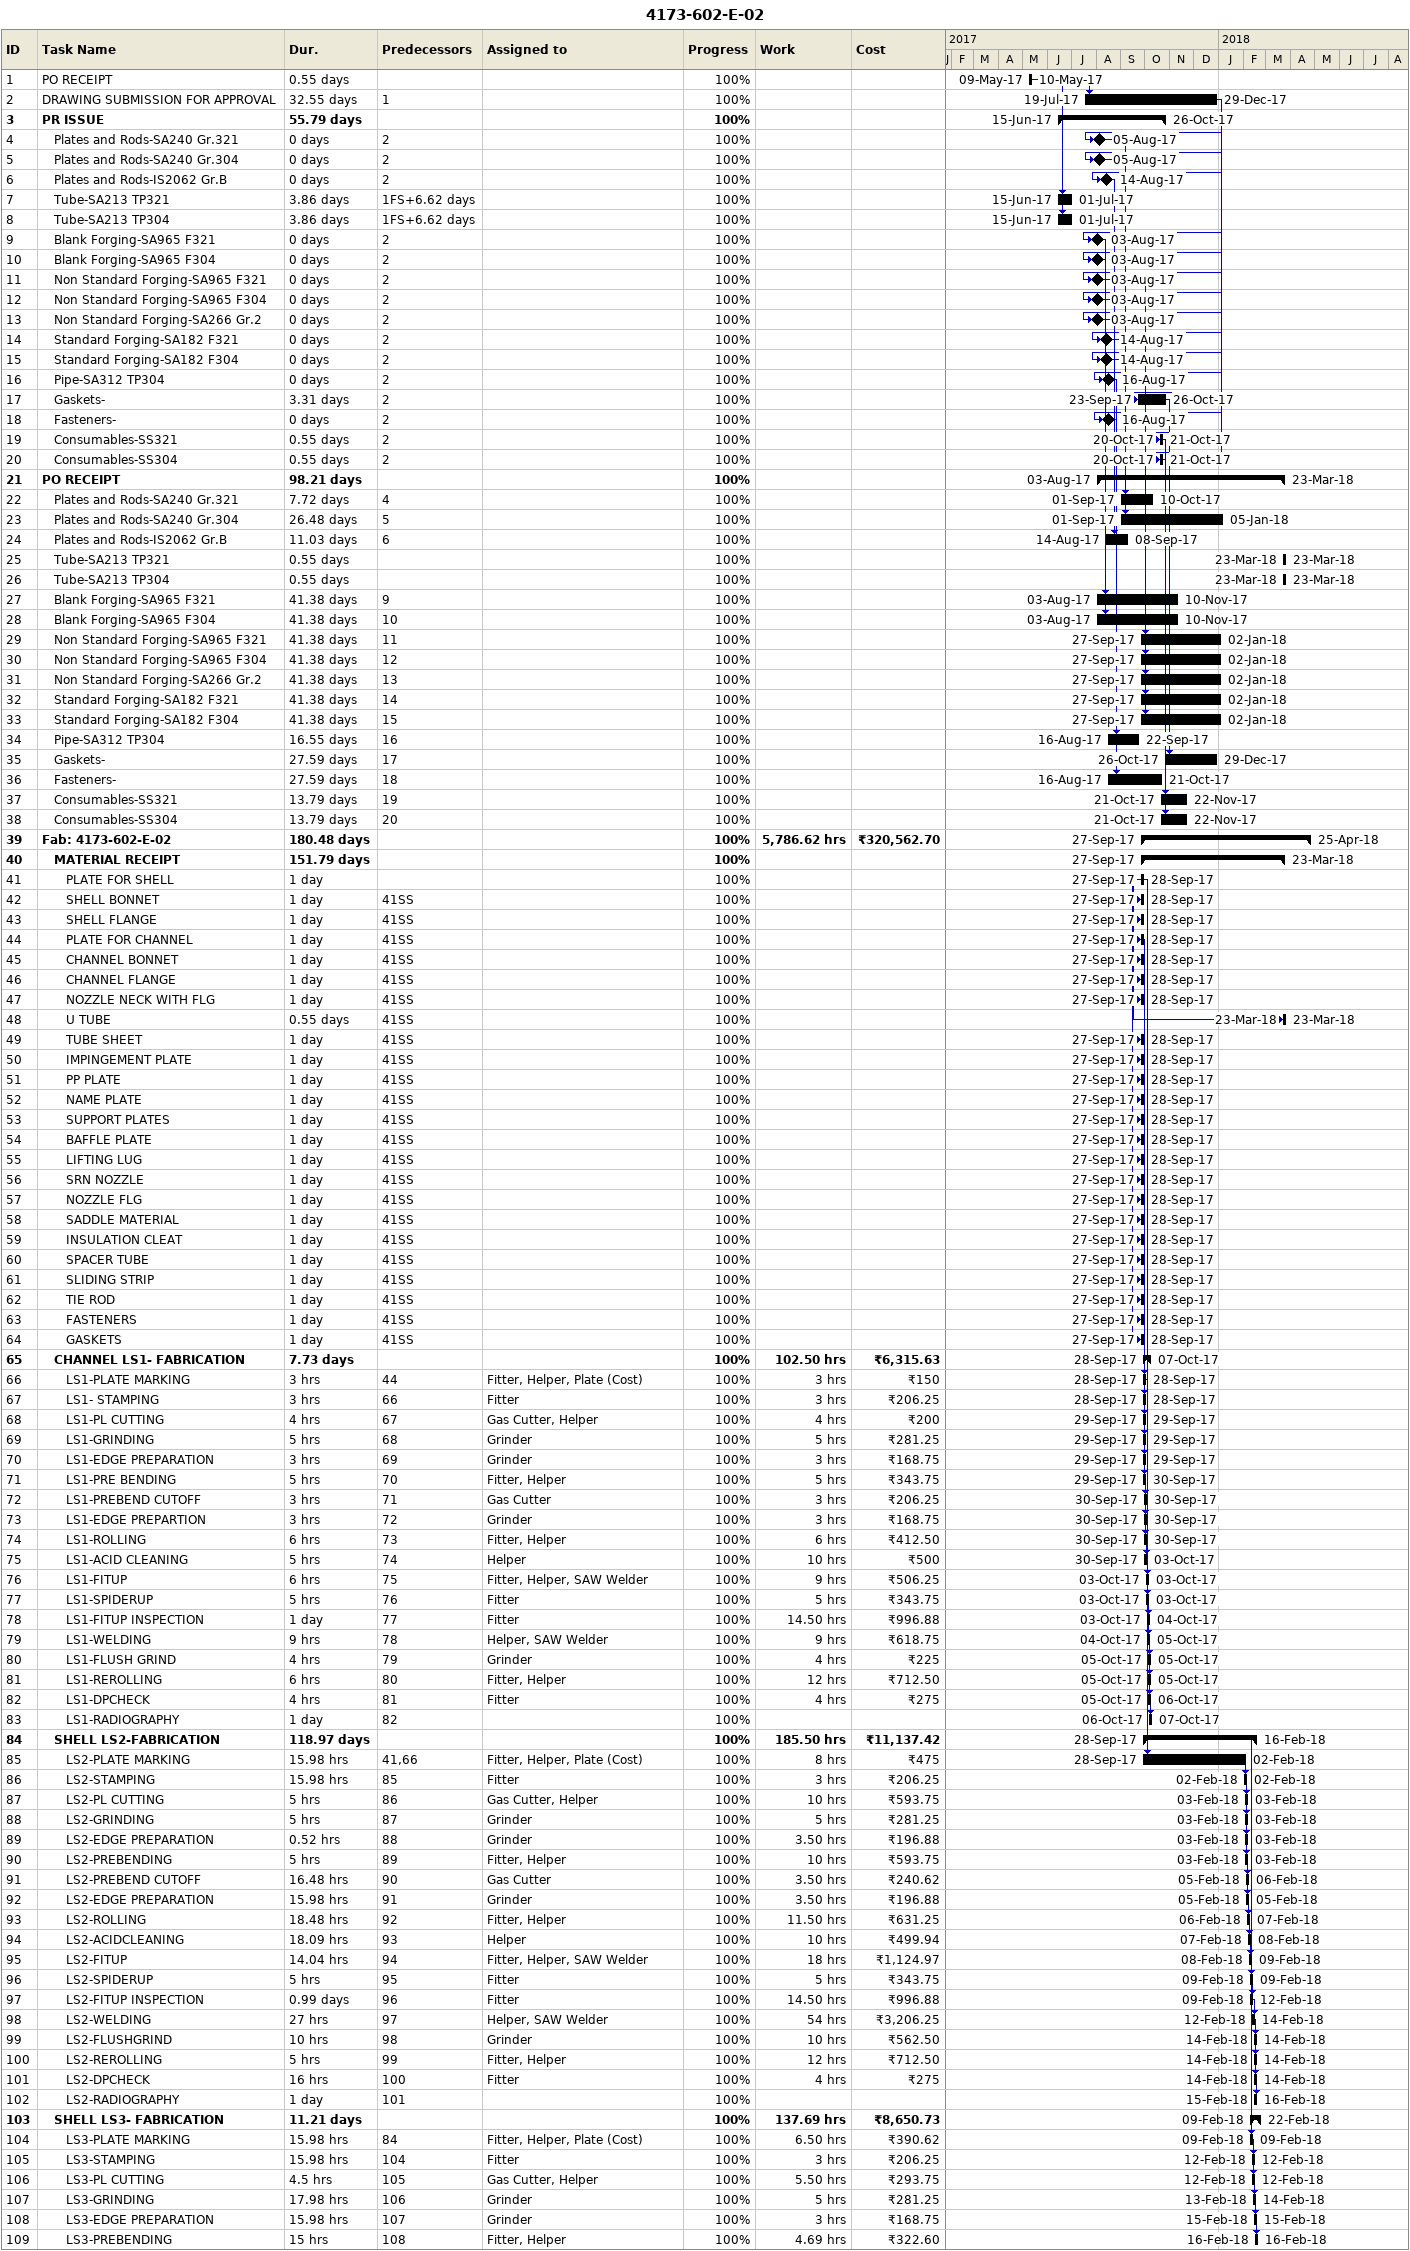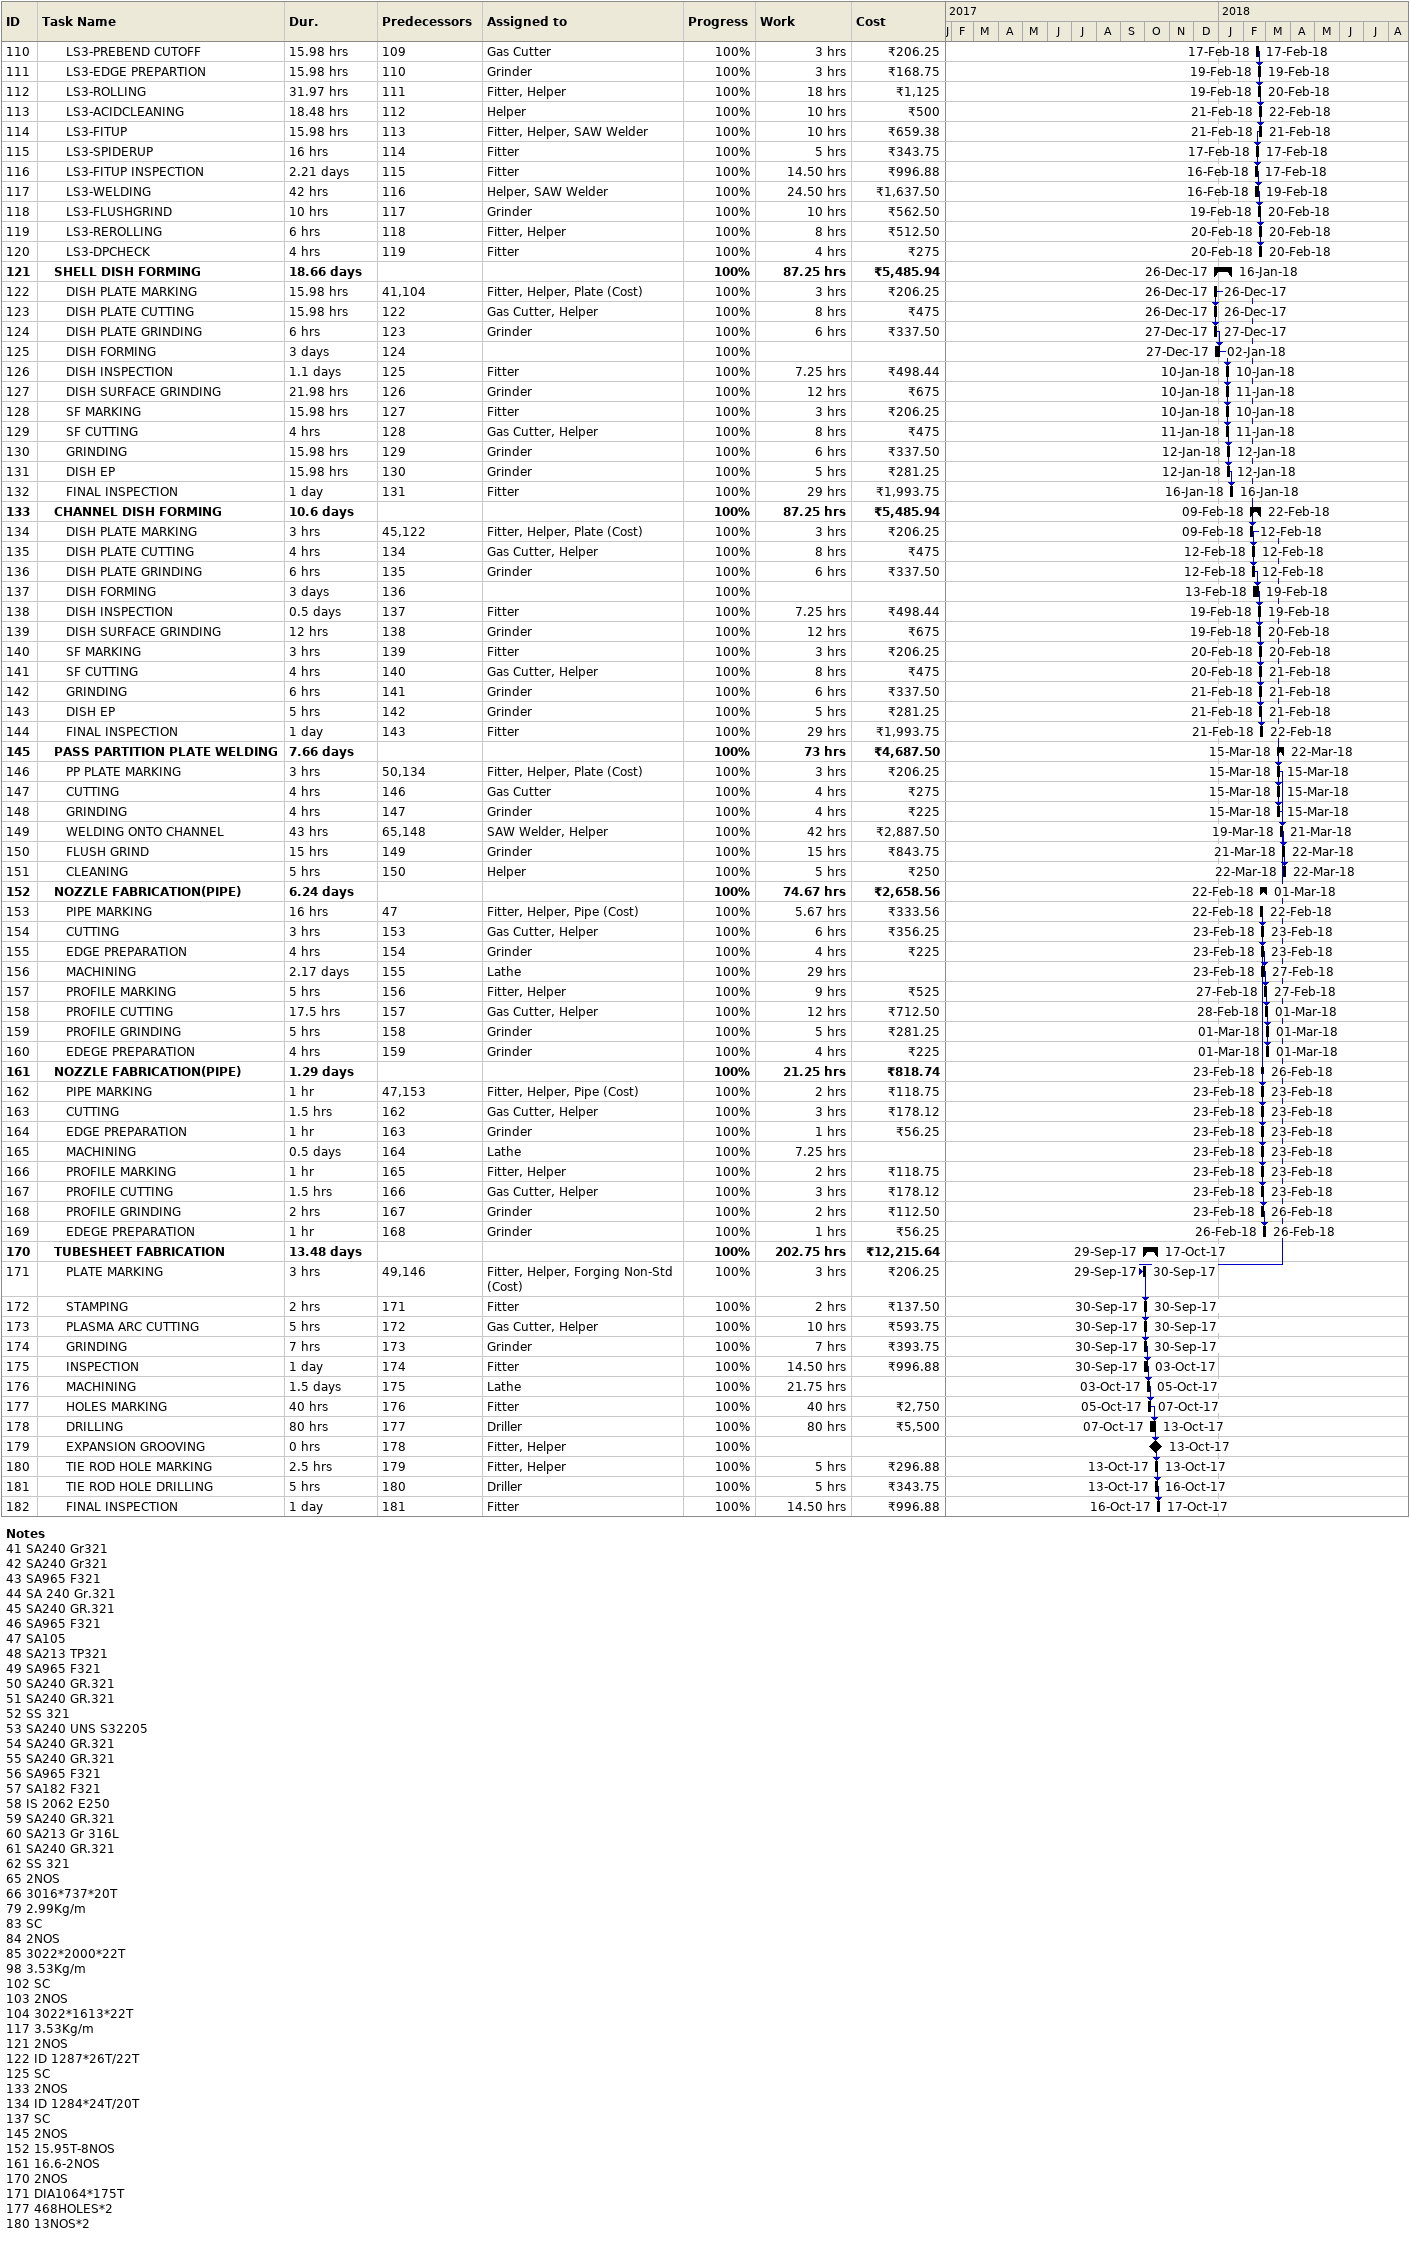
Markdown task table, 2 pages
4173-602-E-02

| ID | Level | Task | Duration | Start | Finish | Predecessors | Resources | % complete | Work (h) | Cost (₹) |
|---|---|---|---|---|---|---|---|---|---|---|
| 1 | 1 | PO RECEIPT | 0.55d | 2017-05-09 | 2017-05-10 |  |  | 100 |  |  |
| 2 | 1 | DRAWING SUBMISSION FOR APPROVAL | 32.55d | 2017-07-19 | 2017-12-29 | 1 |  | 100 |  |  |
| 3 | 1 | **PR ISSUE** | 55.79d | 2017-06-15 | 2017-10-26 |  |  | 100 |  |  |
| 4 | 2 | Plates and Rods-SA240 Gr.321 | 0d | 2017-08-05 | 2017-08-05 | 2 |  | 100 |  |  |
| 5 | 2 | Plates and Rods-SA240 Gr.304 | 0d | 2017-08-05 | 2017-08-05 | 2 |  | 100 |  |  |
| 6 | 2 | Plates and Rods-IS2062 Gr.B | 0d | 2017-08-14 | 2017-08-14 | 2 |  | 100 |  |  |
| 7 | 2 | Tube-SA213 TP321 | 3.86d | 2017-06-15 | 2017-07-01 | 1FS+6.62d |  | 100 |  |  |
| 8 | 2 | Tube-SA213 TP304 | 3.86d | 2017-06-15 | 2017-07-01 | 1FS+6.62d |  | 100 |  |  |
| 9 | 2 | Blank Forging-SA965 F321 | 0d | 2017-08-03 | 2017-08-03 | 2 |  | 100 |  |  |
| 10 | 2 | Blank Forging-SA965 F304 | 0d | 2017-08-03 | 2017-08-03 | 2 |  | 100 |  |  |
| 11 | 2 | Non Standard Forging-SA965 F321 | 0d | 2017-08-03 | 2017-08-03 | 2 |  | 100 |  |  |
| 12 | 2 | Non Standard Forging-SA965 F304 | 0d | 2017-08-03 | 2017-08-03 | 2 |  | 100 |  |  |
| 13 | 2 | Non Standard Forging-SA266 Gr.2 | 0d | 2017-08-03 | 2017-08-03 | 2 |  | 100 |  |  |
| 14 | 2 | Standard Forging-SA182 F321 | 0d | 2017-08-14 | 2017-08-14 | 2 |  | 100 |  |  |
| 15 | 2 | Standard Forging-SA182 F304 | 0d | 2017-08-14 | 2017-08-14 | 2 |  | 100 |  |  |
| 16 | 2 | Pipe-SA312 TP304 | 0d | 2017-08-16 | 2017-08-16 | 2 |  | 100 |  |  |
| 17 | 2 | Gaskets- | 3.31d | 2017-09-23 | 2017-10-26 | 2 |  | 100 |  |  |
| 18 | 2 | Fasteners- | 0d | 2017-08-16 | 2017-08-16 | 2 |  | 100 |  |  |
| 19 | 2 | Consumables-SS321 | 0.55d | 2017-10-20 | 2017-10-21 | 2 |  | 100 |  |  |
| 20 | 2 | Consumables-SS304 | 0.55d | 2017-10-20 | 2017-10-21 | 2 |  | 100 |  |  |
| 21 | 1 | **PO RECEIPT** | 98.21d | 2017-08-03 | 2018-03-23 |  |  | 100 |  |  |
| 22 | 2 | Plates and Rods-SA240 Gr.321 | 7.72d | 2017-09-01 | 2017-10-10 | 4 |  | 100 |  |  |
| 23 | 2 | Plates and Rods-SA240 Gr.304 | 26.48d | 2017-09-01 | 2018-01-05 | 5 |  | 100 |  |  |
| 24 | 2 | Plates and Rods-IS2062 Gr.B | 11.03d | 2017-08-14 | 2017-09-08 | 6 |  | 100 |  |  |
| 25 | 2 | Tube-SA213 TP321 | 0.55d | 2018-03-23 | 2018-03-23 |  |  | 100 |  |  |
| 26 | 2 | Tube-SA213 TP304 | 0.55d | 2018-03-23 | 2018-03-23 |  |  | 100 |  |  |
| 27 | 2 | Blank Forging-SA965 F321 | 41.38d | 2017-08-03 | 2017-11-10 | 9 |  | 100 |  |  |
| 28 | 2 | Blank Forging-SA965 F304 | 41.38d | 2017-08-03 | 2017-11-10 | 10 |  | 100 |  |  |
| 29 | 2 | Non Standard Forging-SA965 F321 | 41.38d | 2017-09-27 | 2018-01-02 | 11 |  | 100 |  |  |
| 30 | 2 | Non Standard Forging-SA965 F304 | 41.38d | 2017-09-27 | 2018-01-02 | 12 |  | 100 |  |  |
| 31 | 2 | Non Standard Forging-SA266 Gr.2 | 41.38d | 2017-09-27 | 2018-01-02 | 13 |  | 100 |  |  |
| 32 | 2 | Standard Forging-SA182 F321 | 41.38d | 2017-09-27 | 2018-01-02 | 14 |  | 100 |  |  |
| 33 | 2 | Standard Forging-SA182 F304 | 41.38d | 2017-09-27 | 2018-01-02 | 15 |  | 100 |  |  |
| 34 | 2 | Pipe-SA312 TP304 | 16.55d | 2017-08-16 | 2017-09-22 | 16 |  | 100 |  |  |
| 35 | 2 | Gaskets- | 27.59d | 2017-10-26 | 2017-12-29 | 17 |  | 100 |  |  |
| 36 | 2 | Fasteners- | 27.59d | 2017-08-16 | 2017-10-21 | 18 |  | 100 |  |  |
| 37 | 2 | Consumables-SS321 | 13.79d | 2017-10-21 | 2017-11-22 | 19 |  | 100 |  |  |
| 38 | 2 | Consumables-SS304 | 13.79d | 2017-10-21 | 2017-11-22 | 20 |  | 100 |  |  |
| 39 | 1 | **Fab: 4173-602-E-02** | 180.48d | 2017-09-27 | 2018-04-25 |  |  | 100 | 5786.62 | 320562.70 |
| 40 | 2 | **MATERIAL RECEIPT** | 151.79d | 2017-09-27 | 2018-03-23 |  |  | 100 |  |  |
| 41 | 3 | PLATE FOR SHELL | 1d | 2017-09-27 | 2017-09-28 |  |  | 100 |  |  |
| 42 | 3 | SHELL BONNET | 1d | 2017-09-27 | 2017-09-28 | 41SS |  | 100 |  |  |
| 43 | 3 | SHELL FLANGE | 1d | 2017-09-27 | 2017-09-28 | 41SS |  | 100 |  |  |
| 44 | 3 | PLATE FOR CHANNEL | 1d | 2017-09-27 | 2017-09-28 | 41SS |  | 100 |  |  |
| 45 | 3 | CHANNEL BONNET | 1d | 2017-09-27 | 2017-09-28 | 41SS |  | 100 |  |  |
| 46 | 3 | CHANNEL FLANGE | 1d | 2017-09-27 | 2017-09-28 | 41SS |  | 100 |  |  |
| 47 | 3 | NOZZLE NECK WITH FLG | 1d | 2017-09-27 | 2017-09-28 | 41SS |  | 100 |  |  |
| 48 | 3 | U TUBE | 0.55d | 2018-03-23 | 2018-03-23 | 41SS |  | 100 |  |  |
| 49 | 3 | TUBE SHEET | 1d | 2017-09-27 | 2017-09-28 | 41SS |  | 100 |  |  |
| 50 | 3 | IMPINGEMENT PLATE | 1d | 2017-09-27 | 2017-09-28 | 41SS |  | 100 |  |  |
| 51 | 3 | PP PLATE | 1d | 2017-09-27 | 2017-09-28 | 41SS |  | 100 |  |  |
| 52 | 3 | NAME PLATE | 1d | 2017-09-27 | 2017-09-28 | 41SS |  | 100 |  |  |
| 53 | 3 | SUPPORT PLATES | 1d | 2017-09-27 | 2017-09-28 | 41SS |  | 100 |  |  |
| 54 | 3 | BAFFLE PLATE | 1d | 2017-09-27 | 2017-09-28 | 41SS |  | 100 |  |  |
| 55 | 3 | LIFTING LUG | 1d | 2017-09-27 | 2017-09-28 | 41SS |  | 100 |  |  |
| 56 | 3 | SRN NOZZLE | 1d | 2017-09-27 | 2017-09-28 | 41SS |  | 100 |  |  |
| 57 | 3 | NOZZLE FLG | 1d | 2017-09-27 | 2017-09-28 | 41SS |  | 100 |  |  |
| 58 | 3 | SADDLE MATERIAL | 1d | 2017-09-27 | 2017-09-28 | 41SS |  | 100 |  |  |
| 59 | 3 | INSULATION CLEAT | 1d | 2017-09-27 | 2017-09-28 | 41SS |  | 100 |  |  |
| 60 | 3 | SPACER TUBE | 1d | 2017-09-27 | 2017-09-28 | 41SS |  | 100 |  |  |
| 61 | 3 | SLIDING STRIP | 1d | 2017-09-27 | 2017-09-28 | 41SS |  | 100 |  |  |
| 62 | 3 | TIE ROD | 1d | 2017-09-27 | 2017-09-28 | 41SS |  | 100 |  |  |
| 63 | 3 | FASTENERS | 1d | 2017-09-27 | 2017-09-28 | 41SS |  | 100 |  |  |
| 64 | 3 | GASKETS | 1d | 2017-09-27 | 2017-09-28 | 41SS |  | 100 |  |  |
| 65 | 2 | **CHANNEL LS1- FABRICATION** | 7.73d | 2017-09-28 | 2017-10-07 |  |  | 100 | 102.50 | 6315.63 |
| 66 | 3 | LS1-PLATE MARKING | 3h | 2017-09-28 | 2017-09-28 | 44 | Fitter, Helper, Plate (Cost) | 100 | 3 | 150 |
| 67 | 3 | LS1- STAMPING | 3h | 2017-09-28 | 2017-09-28 | 66 | Fitter | 100 | 3 | 206.25 |
| 68 | 3 | LS1-PL CUTTING | 4h | 2017-09-29 | 2017-09-29 | 67 | Gas Cutter, Helper | 100 | 4 | 200 |
| 69 | 3 | LS1-GRINDING | 5h | 2017-09-29 | 2017-09-29 | 68 | Grinder | 100 | 5 | 281.25 |
| 70 | 3 | LS1-EDGE PREPARATION | 3h | 2017-09-29 | 2017-09-29 | 69 | Grinder | 100 | 3 | 168.75 |
| 71 | 3 | LS1-PRE BENDING | 5h | 2017-09-29 | 2017-09-30 | 70 | Fitter, Helper | 100 | 5 | 343.75 |
| 72 | 3 | LS1-PREBEND CUTOFF | 3h | 2017-09-30 | 2017-09-30 | 71 | Gas Cutter | 100 | 3 | 206.25 |
| 73 | 3 | LS1-EDGE PREPARTION | 3h | 2017-09-30 | 2017-09-30 | 72 | Grinder | 100 | 3 | 168.75 |
| 74 | 3 | LS1-ROLLING | 6h | 2017-09-30 | 2017-09-30 | 73 | Fitter, Helper | 100 | 6 | 412.50 |
| 75 | 3 | LS1-ACID CLEANING | 5h | 2017-09-30 | 2017-10-03 | 74 | Helper | 100 | 10 | 500 |
| 76 | 3 | LS1-FITUP | 6h | 2017-10-03 | 2017-10-03 | 75 | Fitter, Helper, SAW Welder | 100 | 9 | 506.25 |
| 77 | 3 | LS1-SPIDERUP | 5h | 2017-10-03 | 2017-10-03 | 76 | Fitter | 100 | 5 | 343.75 |
| 78 | 3 | LS1-FITUP INSPECTION | 1d | 2017-10-03 | 2017-10-04 | 77 | Fitter | 100 | 14.50 | 996.88 |
| 79 | 3 | LS1-WELDING | 9h | 2017-10-04 | 2017-10-05 | 78 | Helper, SAW Welder | 100 | 9 | 618.75 |
| 80 | 3 | LS1-FLUSH GRIND | 4h | 2017-10-05 | 2017-10-05 | 79 | Grinder | 100 | 4 | 225 |
| 81 | 3 | LS1-REROLLING | 6h | 2017-10-05 | 2017-10-05 | 80 | Fitter, Helper | 100 | 12 | 712.50 |
| 82 | 3 | LS1-DPCHECK | 4h | 2017-10-05 | 2017-10-06 | 81 | Fitter | 100 | 4 | 275 |
| 83 | 3 | LS1-RADIOGRAPHY | 1d | 2017-10-06 | 2017-10-07 | 82 |  | 100 |  |  |
| 84 | 2 | **SHELL LS2-FABRICATION** | 118.97d | 2017-09-28 | 2018-02-16 |  |  | 100 | 185.50 | 11137.42 |
| 85 | 3 | LS2-PLATE MARKING | 15.98h | 2017-09-28 | 2018-02-02 | 41, 66 | Fitter, Helper, Plate (Cost) | 100 | 8 | 475 |
| 86 | 3 | LS2-STAMPING | 15.98h | 2018-02-02 | 2018-02-02 | 85 | Fitter | 100 | 3 | 206.25 |
| 87 | 3 | LS2-PL CUTTING | 5h | 2018-02-03 | 2018-02-03 | 86 | Gas Cutter, Helper | 100 | 10 | 593.75 |
| 88 | 3 | LS2-GRINDING | 5h | 2018-02-03 | 2018-02-03 | 87 | Grinder | 100 | 5 | 281.25 |
| 89 | 3 | LS2-EDGE PREPARATION | 0.52h | 2018-02-03 | 2018-02-03 | 88 | Grinder | 100 | 3.50 | 196.88 |
| 90 | 3 | LS2-PREBENDING | 5h | 2018-02-03 | 2018-02-03 | 89 | Fitter, Helper | 100 | 10 | 593.75 |
| 91 | 3 | LS2-PREBEND CUTOFF | 16.48h | 2018-02-05 | 2018-02-06 | 90 | Gas Cutter | 100 | 3.50 | 240.62 |
| 92 | 3 | LS2-EDGE PREPARATION | 15.98h | 2018-02-05 | 2018-02-05 | 91 | Grinder | 100 | 3.50 | 196.88 |
| 93 | 3 | LS2-ROLLING | 18.48h | 2018-02-06 | 2018-02-07 | 92 | Fitter, Helper | 100 | 11.50 | 631.25 |
| 94 | 3 | LS2-ACIDCLEANING | 18.09h | 2018-02-07 | 2018-02-08 | 93 | Helper | 100 | 10 | 499.94 |
| 95 | 3 | LS2-FITUP | 14.04h | 2018-02-08 | 2018-02-09 | 94 | Fitter, Helper, SAW Welder | 100 | 18 | 1124.97 |
| 96 | 3 | LS2-SPIDERUP | 5h | 2018-02-09 | 2018-02-09 | 95 | Fitter | 100 | 5 | 343.75 |
| 97 | 3 | LS2-FITUP INSPECTION | 0.99d | 2018-02-09 | 2018-02-12 | 96 | Fitter | 100 | 14.50 | 996.88 |
| 98 | 3 | LS2-WELDING | 27h | 2018-02-12 | 2018-02-14 | 97 | Helper, SAW Welder | 100 | 54 | 3206.25 |
| 99 | 3 | LS2-FLUSHGRIND | 10h | 2018-02-14 | 2018-02-14 | 98 | Grinder | 100 | 10 | 562.50 |
| 100 | 3 | LS2-REROLLING | 5h | 2018-02-14 | 2018-02-14 | 99 | Fitter, Helper | 100 | 12 | 712.50 |
| 101 | 3 | LS2-DPCHECK | 16h | 2018-02-14 | 2018-02-14 | 100 | Fitter | 100 | 4 | 275 |
| 102 | 3 | LS2-RADIOGRAPHY | 1d | 2018-02-15 | 2018-02-16 | 101 |  | 100 |  |  |
| 103 | 2 | **SHELL LS3- FABRICATION** | 11.21d | 2018-02-09 | 2018-02-22 |  |  | 100 | 137.69 | 8650.73 |
| 104 | 3 | LS3-PLATE MARKING | 15.98h | 2018-02-09 | 2018-02-09 | 84 | Fitter, Helper, Plate (Cost) | 100 | 6.50 | 390.62 |
| 105 | 3 | LS3-STAMPING | 15.98h | 2018-02-12 | 2018-02-12 | 104 | Fitter | 100 | 3 | 206.25 |
| 106 | 3 | LS3-PL CUTTING | 4.5h | 2018-02-12 | 2018-02-12 | 105 | Gas Cutter, Helper | 100 | 5.50 | 293.75 |
| 107 | 3 | LS3-GRINDING | 17.98h | 2018-02-13 | 2018-02-14 | 106 | Grinder | 100 | 5 | 281.25 |
| 108 | 3 | LS3-EDGE PREPARATION | 15.98h | 2018-02-15 | 2018-02-15 | 107 | Grinder | 100 | 3 | 168.75 |
| 109 | 3 | LS3-PREBENDING | 15h | 2018-02-16 | 2018-02-16 | 108 | Fitter, Helper | 100 | 4.69 | 322.60 |
| 110 | 3 | LS3-PREBEND CUTOFF | 15.98h | 2018-02-17 | 2018-02-17 | 109 | Gas Cutter | 100 | 3 | 206.25 |
| 111 | 3 | LS3-EDGE PREPARTION | 15.98h | 2018-02-19 | 2018-02-19 | 110 | Grinder | 100 | 3 | 168.75 |
| 112 | 3 | LS3-ROLLING | 31.97h | 2018-02-19 | 2018-02-20 | 111 | Fitter, Helper | 100 | 18 | 1125 |
| 113 | 3 | LS3-ACIDCLEANING | 18.48h | 2018-02-21 | 2018-02-22 | 112 | Helper | 100 | 10 | 500 |
| 114 | 3 | LS3-FITUP | 15.98h | 2018-02-21 | 2018-02-21 | 113 | Fitter, Helper, SAW Welder | 100 | 10 | 659.38 |
| 115 | 3 | LS3-SPIDERUP | 16h | 2018-02-17 | 2018-02-17 | 114 | Fitter | 100 | 5 | 343.75 |
| 116 | 3 | LS3-FITUP INSPECTION | 2.21d | 2018-02-16 | 2018-02-17 | 115 | Fitter | 100 | 14.50 | 996.88 |
| 117 | 3 | LS3-WELDING | 42h | 2018-02-16 | 2018-02-19 | 116 | Helper, SAW Welder | 100 | 24.50 | 1637.50 |
| 118 | 3 | LS3-FLUSHGRIND | 10h | 2018-02-19 | 2018-02-20 | 117 | Grinder | 100 | 10 | 562.50 |
| 119 | 3 | LS3-REROLLING | 6h | 2018-02-20 | 2018-02-20 | 118 | Fitter, Helper | 100 | 8 | 512.50 |
| 120 | 3 | LS3-DPCHECK | 4h | 2018-02-20 | 2018-02-20 | 119 | Fitter | 100 | 4 | 275 |
| 121 | 2 | **SHELL DISH FORMING** | 18.66d | 2017-12-26 | 2018-01-16 |  |  | 100 | 87.25 | 5485.94 |
| 122 | 3 | DISH PLATE MARKING | 15.98h | 2017-12-26 | 2017-12-26 | 41, 104 | Fitter, Helper, Plate (Cost) | 100 | 3 | 206.25 |
| 123 | 3 | DISH PLATE CUTTING | 15.98h | 2017-12-26 | 2017-12-26 | 122 | Gas Cutter, Helper | 100 | 8 | 475 |
| 124 | 3 | DISH PLATE GRINDING | 6h | 2017-12-27 | 2017-12-27 | 123 | Grinder | 100 | 6 | 337.50 |
| 125 | 3 | DISH FORMING | 3d | 2017-12-27 | 2018-01-02 | 124 |  | 100 |  |  |
| 126 | 3 | DISH INSPECTION | 1.1d | 2018-01-10 | 2018-01-10 | 125 | Fitter | 100 | 7.25 | 498.44 |
| 127 | 3 | DISH SURFACE GRINDING | 21.98h | 2018-01-10 | 2018-01-11 | 126 | Grinder | 100 | 12 | 675 |
| 128 | 3 | SF MARKING | 15.98h | 2018-01-10 | 2018-01-10 | 127 | Fitter | 100 | 3 | 206.25 |
| 129 | 3 | SF CUTTING | 4h | 2018-01-11 | 2018-01-11 | 128 | Gas Cutter, Helper | 100 | 8 | 475 |
| 130 | 3 | GRINDING | 15.98h | 2018-01-12 | 2018-01-12 | 129 | Grinder | 100 | 6 | 337.50 |
| 131 | 3 | DISH EP | 15.98h | 2018-01-12 | 2018-01-12 | 130 | Grinder | 100 | 5 | 281.25 |
| 132 | 3 | FINAL INSPECTION | 1d | 2018-01-16 | 2018-01-16 | 131 | Fitter | 100 | 29 | 1993.75 |
| 133 | 2 | **CHANNEL DISH FORMING** | 10.6d | 2018-02-09 | 2018-02-22 |  |  | 100 | 87.25 | 5485.94 |
| 134 | 3 | DISH PLATE MARKING | 3h | 2018-02-09 | 2018-02-12 | 45, 122 | Fitter, Helper, Plate (Cost) | 100 | 3 | 206.25 |
| 135 | 3 | DISH PLATE CUTTING | 4h | 2018-02-12 | 2018-02-12 | 134 | Gas Cutter, Helper | 100 | 8 | 475 |
| 136 | 3 | DISH PLATE GRINDING | 6h | 2018-02-12 | 2018-02-12 | 135 | Grinder | 100 | 6 | 337.50 |
| 137 | 3 | DISH FORMING | 3d | 2018-02-13 | 2018-02-19 | 136 |  | 100 |  |  |
| 138 | 3 | DISH INSPECTION | 0.5d | 2018-02-19 | 2018-02-19 | 137 | Fitter | 100 | 7.25 | 498.44 |
| 139 | 3 | DISH SURFACE GRINDING | 12h | 2018-02-19 | 2018-02-20 | 138 | Grinder | 100 | 12 | 675 |
| 140 | 3 | SF MARKING | 3h | 2018-02-20 | 2018-02-20 | 139 | Fitter | 100 | 3 | 206.25 |
| 141 | 3 | SF CUTTING | 4h | 2018-02-20 | 2018-02-21 | 140 | Gas Cutter, Helper | 100 | 8 | 475 |
| 142 | 3 | GRINDING | 6h | 2018-02-21 | 2018-02-21 | 141 | Grinder | 100 | 6 | 337.50 |
| 143 | 3 | DISH EP | 5h | 2018-02-21 | 2018-02-21 | 142 | Grinder | 100 | 5 | 281.25 |
| 144 | 3 | FINAL INSPECTION | 1d | 2018-02-21 | 2018-02-22 | 143 | Fitter | 100 | 29 | 1993.75 |
| 145 | 2 | **PASS PARTITION PLATE WELDING** | 7.66d | 2018-03-15 | 2018-03-22 |  |  | 100 | 73 | 4687.50 |
| 146 | 3 | PP PLATE MARKING | 3h | 2018-03-15 | 2018-03-15 | 50, 134 | Fitter, Helper, Plate (Cost) | 100 | 3 | 206.25 |
| 147 | 3 | CUTTING | 4h | 2018-03-15 | 2018-03-15 | 146 | Gas Cutter | 100 | 4 | 275 |
| 148 | 3 | GRINDING | 4h | 2018-03-15 | 2018-03-15 | 147 | Grinder | 100 | 4 | 225 |
| 149 | 3 | WELDING ONTO CHANNEL | 43h | 2018-03-19 | 2018-03-21 | 65, 148 | SAW Welder, Helper | 100 | 42 | 2887.50 |
| 150 | 3 | FLUSH GRIND | 15h | 2018-03-21 | 2018-03-22 | 149 | Grinder | 100 | 15 | 843.75 |
| 151 | 3 | CLEANING | 5h | 2018-03-22 | 2018-03-22 | 150 | Helper | 100 | 5 | 250 |
| 152 | 2 | **NOZZLE FABRICATION(PIPE)** | 6.24d | 2018-02-22 | 2018-03-01 |  |  | 100 | 74.67 | 2658.56 |
| 153 | 3 | PIPE MARKING | 16h | 2018-02-22 | 2018-02-22 | 47 | Fitter, Helper, Pipe (Cost) | 100 | 5.67 | 333.56 |
| 154 | 3 | CUTTING | 3h | 2018-02-23 | 2018-02-23 | 153 | Gas Cutter, Helper | 100 | 6 | 356.25 |
| 155 | 3 | EDGE PREPARATION | 4h | 2018-02-23 | 2018-02-23 | 154 | Grinder | 100 | 4 | 225 |
| 156 | 3 | MACHINING | 2.17d | 2018-02-23 | 2018-02-27 | 155 | Lathe | 100 | 29 |  |
| 157 | 3 | PROFILE MARKING | 5h | 2018-02-27 | 2018-02-27 | 156 | Fitter, Helper | 100 | 9 | 525 |
| 158 | 3 | PROFILE CUTTING | 17.5h | 2018-02-28 | 2018-03-01 | 157 | Gas Cutter, Helper | 100 | 12 | 712.50 |
| 159 | 3 | PROFILE GRINDING | 5h | 2018-03-01 | 2018-03-01 | 158 | Grinder | 100 | 5 | 281.25 |
| 160 | 3 | EDEGE PREPARATION | 4h | 2018-03-01 | 2018-03-01 | 159 | Grinder | 100 | 4 | 225 |
| 161 | 2 | **NOZZLE FABRICATION(PIPE)** | 1.29d | 2018-02-23 | 2018-02-26 |  |  | 100 | 21.25 | 818.74 |
| 162 | 3 | PIPE MARKING | 1h | 2018-02-23 | 2018-02-23 | 47, 153 | Fitter, Helper, Pipe (Cost) | 100 | 2 | 118.75 |
| 163 | 3 | CUTTING | 1.5h | 2018-02-23 | 2018-02-23 | 162 | Gas Cutter, Helper | 100 | 3 | 178.12 |
| 164 | 3 | EDGE PREPARATION | 1h | 2018-02-23 | 2018-02-23 | 163 | Grinder | 100 | 1 | 56.25 |
| 165 | 3 | MACHINING | 0.5d | 2018-02-23 | 2018-02-23 | 164 | Lathe | 100 | 7.25 |  |
| 166 | 3 | PROFILE MARKING | 1h | 2018-02-23 | 2018-02-23 | 165 | Fitter, Helper | 100 | 2 | 118.75 |
| 167 | 3 | PROFILE CUTTING | 1.5h | 2018-02-23 | 2018-02-23 | 166 | Gas Cutter, Helper | 100 | 3 | 178.12 |
| 168 | 3 | PROFILE GRINDING | 2h | 2018-02-23 | 2018-02-26 | 167 | Grinder | 100 | 2 | 112.50 |
| 169 | 3 | EDEGE PREPARATION | 1h | 2018-02-26 | 2018-02-26 | 168 | Grinder | 100 | 1 | 56.25 |
| 170 | 2 | **TUBESHEET FABRICATION** | 13.48d | 2017-09-29 | 2017-10-17 |  |  | 100 | 202.75 | 12215.64 |
| 171 | 3 | PLATE MARKING | 3h | 2017-09-29 | 2017-09-30 | 49, 146 | Fitter, Helper, Forging Non-Std (Cost) | 100 | 3 | 206.25 |
| 172 | 3 | STAMPING | 2h | 2017-09-30 | 2017-09-30 | 171 | Fitter | 100 | 2 | 137.50 |
| 173 | 3 | PLASMA ARC CUTTING | 5h | 2017-09-30 | 2017-09-30 | 172 | Gas Cutter, Helper | 100 | 10 | 593.75 |
| 174 | 3 | GRINDING | 7h | 2017-09-30 | 2017-09-30 | 173 | Grinder | 100 | 7 | 393.75 |
| 175 | 3 | INSPECTION | 1d | 2017-09-30 | 2017-10-03 | 174 | Fitter | 100 | 14.50 | 996.88 |
| 176 | 3 | MACHINING | 1.5d | 2017-10-03 | 2017-10-05 | 175 | Lathe | 100 | 21.75 |  |
| 177 | 3 | HOLES MARKING | 40h | 2017-10-05 | 2017-10-07 | 176 | Fitter | 100 | 40 | 2750 |
| 178 | 3 | DRILLING | 80h | 2017-10-07 | 2017-10-13 | 177 | Driller | 100 | 80 | 5500 |
| 179 | 3 | EXPANSION GROOVING | 0h | 2017-10-13 | 2017-10-13 | 178 | Fitter, Helper | 100 |  |  |
| 180 | 3 | TIE ROD HOLE MARKING | 2.5h | 2017-10-13 | 2017-10-13 | 179 | Fitter, Helper | 100 | 5 | 296.88 |
| 181 | 3 | TIE ROD HOLE DRILLING | 5h | 2017-10-13 | 2017-10-16 | 180 | Driller | 100 | 5 | 343.75 |
| 182 | 3 | FINAL INSPECTION | 1d | 2017-10-16 | 2017-10-17 | 181 | Fitter | 100 | 14.50 | 996.88 |

Notes
- 41: SA240 Gr321
- 42: SA240 Gr321
- 43: SA965 F321
- 44: SA 240 Gr.321
- 45: SA240 GR.321
- 46: SA965 F321
- 47: SA105
- 48: SA213 TP321
- 49: SA965 F321
- 50: SA240 GR.321
- 51: SA240 GR.321
- 52: SS 321
- 53: SA240 UNS S32205
- 54: SA240 GR.321
- 55: SA240 GR.321
- 56: SA965 F321
- 57: SA182 F321
- 58: IS 2062 E250
- 59: SA240 GR.321
- 60: SA213 Gr 316L
- 61: SA240 GR.321
- 62: SS 321
- 65: 2NOS
- 66: 3016*737*20T
- 79: 2.99Kg/m
- 83: SC
- 84: 2NOS
- 85: 3022*2000*22T
- 98: 3.53Kg/m
- 102: SC
- 103: 2NOS
- 104: 3022*1613*22T
- 117: 3.53Kg/m
- 121: 2NOS
- 122: ID 1287*26T/22T
- 125: SC
- 133: 2NOS
- 134: ID 1284*24T/20T
- 137: SC
- 145: 2NOS
- 152: 15.95T-8NOS
- 161: 16.6-2NOS
- 170: 2NOS
- 171: DIA1064*175T
- 177: 468HOLES*2
- 180: 13NOS*2
